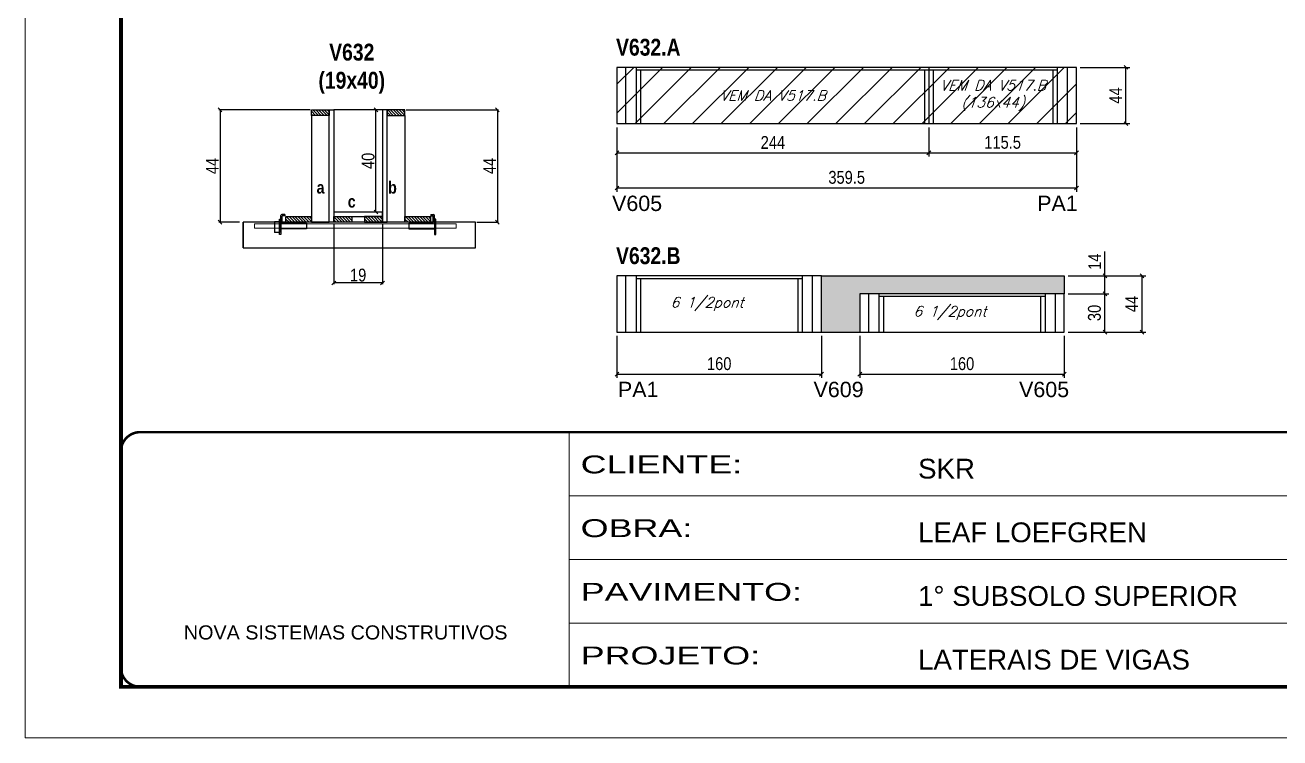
# Model space of a CAD drawing. Extents: x 3309 to 9590, y -2522 to 14608.
# Drawn here: x 3309 to 4291, y 8964 to 9521 of the extents above; entities that cross this region are included whole.
import ezdxf

# ---------------------------------------------------------------- set-up
doc = ezdxf.new("R2010")
doc.units = 0
doc.linetypes.add('CONTINUO', pattern=[0])
doc.linetypes.add('DASHED', pattern=[0.75, 0.5, -0.25])
for name, color, linetype in [('5', 5, 'Continuous'), ('barrote', 251, 'Continuous'), ('COTA', 241, 'Continuous'), ('detalhes', 4, 'Continuous'), ('NOMENCLATURA', 7, 'Continuous'), ('Painéis', 200, 'Continuous'), ('presilha', 1, 'Continuous'), ('SARR_2.2x10', 60, 'Continuous'), ('SARR_2.2x7', 40, 'Continuous'), ('SARR_3.5x7', 81, 'Continuous'), ('texto', 7, 'Continuous')]:
    doc.layers.add(name, color=color, linetype=linetype)
for name, color, linetype, lineweight in [('CONCRETO', 251, 'Continuous', 25), ('Folhas', 255, 'Continuous', 9), ('Hachura', 251, 'Continuous', 9), ('SARRAFO DE PRESSAO', 251, 'DASHED', 9), ('SCO-___-LAJ', 2, 'Continuous', 0)]:
    doc.layers.add(name, color=color, linetype=linetype, lineweight=lineweight)
doc.styles.add('ARIAL', font='arial.ttf')
doc.styles.add('COTA TECNICA', font='techl___.ttf', dxfattribs={"height": 10})
doc.styles.add('COTA TECNICA 2X', font='techl___.ttf', dxfattribs={"height": 10})
doc.styles.add('Romans', font='romans.shx')
doc.styles.get("Standard").update_dxf_attribs({"font": 'arial.ttf'})
doc.styles.add('TECNICA', font='techb___.ttf', dxfattribs={"height": 10})
doc.styles.add('Tecnologia', font='')
doc.styles.get('Tecnologia').set_extended_font_data('Forgotten Futurist')
doc.dimstyles.new('PAINEL', dxfattribs={"dimtxt": 10, "dimasz": 3, "dimexe": 3, "dimexo": 3, "dimgap": 3, "dimtad": 1, "dimdec": 1, "dimzin": 12, "dimdsep": 46, "dimtxsty": 'COTA TECNICA', "dimblk1": 'OBLIQUE', "dimblk2": 'OBLIQUE', "dimsah": 1, "dimcen": 0.9, "dimclrd": 4, "dimclre": 4, "dimclrt": 240, "dimadec": 1, "dimazin": 3, "dimtfac": 1, "dimtdec": 1, "dimtmove": 0, "dimatfit": 3, "dimfxl": 1, "dimtolj": 1, "dimtzin": 12, "dimarcsym": 0})
doc.dimstyles.new('SECAO', dxfattribs={"dimscale": 0.333333, "dimtxt": 5, "dimasz": 9, "dimexe": 3, "dimexo": 3, "dimgap": 3, "dimtad": 1, "dimdec": 1, "dimlfac": 0.5, "dimzin": 12, "dimdsep": 46, "dimtxsty": 'COTA TECNICA 2X', "dimblk1": 'OBLIQUE', "dimblk2": 'OBLIQUE', "dimsah": 1, "dimcen": 0.9, "dimclrd": 4, "dimclre": 4, "dimclrt": 240, "dimadec": 1, "dimazin": 3, "dimtfac": 1, "dimtdec": 1, "dimtmove": 0, "dimatfit": 3, "dimfxl": 1, "dimtolj": 1, "dimtzin": 12, "dimarcsym": 0})
pattern_1 = [(135, (36786.496, -114145.1472), (-1.122532015, -1.122532015), [])]

# ---------------------------------------------------------------- blocks, each defined once
blk = doc.blocks.new('9999999999')
at = {"color": 30, "linetype": 'CONTINUO'}
for p, q in [((98564.56, 34230.21), (98564.56, 34429.45)), ((98564.56, 34379.64), (99583.98, 34379.64)), ((98564.56, 34329.83), (99487.98, 34329.83)), ((98564.56, 34280.02), (99487.98, 34280.02))]:
    blk.add_line(p, q, dxfattribs=at)
at = {"color": 30, "linetype": 'CONTINUO', "const_width": 2}
blk.add_lwpolyline([(99583.98, 34230.21), (99583.98, 34414.45, 0.414214), (99568.98, 34429.45), (98228.98, 34429.45, 0.414214), (98213.98, 34414.45), (98213.98, 34245.21, 0.414214), (98228.98, 34230.21), (99583.98, 34230.21)], format="xyb", dxfattribs=at)
at = {"layer": 'Folhas'}
blk.add_lwpolyline([(98138.98, 34190.21), (99623.98, 34190.21), (99623.98, 35240.21), (98138.98, 35240.21)], close=True, dxfattribs=at)
at = {"layer": 'Folhas', "color": 30, "const_width": 3}
blk.add_lwpolyline([(98213.98, 34230.21), (99583.98, 34230.21), (99583.98, 35200.21), (98213.98, 35200.21)], close=True, dxfattribs=at)
at = {"color": 7, "linetype": 'Continuous', "ltscale": 5, "style": 'ARIAL'}
for s, height, p in [('SKR', 15.483, (98837.68, 34393.13)), ('LEAF LOEFGREN', 15.4829, (98837.68, 34343.32)), ('1° SUBSOLO SUPERIOR', 15.4829, (98837.68, 34293.51)), ('NOVA SISTEMAS CONSTRUTIVOS', 11.0592, (98263.19, 34267.21)), ('LATERAIS DE VIGAS', 15.4829, (98837.68, 34243.7))]:
    blk.add_text(s, height=height, dxfattribs=at).set_placement(p)
at = {"layer": 'Folhas', "color": 7, "style": 'Tecnologia', "width": 1.5}
for s, p in [('CLIENTE:', (98573.65, 34397.17)), ('OBRA:', (98573.65, 34347.31)), ('PAVIMENTO:', (98573.65, 34297.5)), ('PROJETO:', (98573.65, 34247.69))]:
    blk.add_text(s, height=14, dxfattribs=at).set_placement(p)
blk = doc.blocks.new('_Oblique')
at = {"color": 0, "linetype": 'ByBlock', "lineweight": -2}
blk.add_line((-0.5, -0.5), (0.5, 0.5), dxfattribs=at)
blk = doc.blocks.new('*D528')
at = {"layer": 'COTA', "color": 4, "lineweight": -2, "transparency": 16777216}
for p, q in [((3550.96, 9366.02), (3550.96, 9318.55)), ((3588.96, 9366.02), (3588.96, 9318.55)), ((3588.96, 9319.55), (3550.96, 9319.55))]:
    blk.add_line(p, q, dxfattribs=at)
at = {"layer": 'Defpoints', "color": 0, "transparency": 16777216}
for p in [(3550.96, 9367.02), (3588.96, 9367.02), (3550.96, 9319.55)]:
    blk.add_point(p, dxfattribs=at)
at = {"layer": 'COTA', "color": 4, "lineweight": -2, "transparency": 16777216, "xscale": 3, "yscale": 3, "zscale": 3, "rotation": 180}
blk.add_blockref('_Oblique', (3550.96, 9319.55), dxfattribs=at)
at = {"layer": 'COTA', "color": 4, "lineweight": -2, "transparency": 16777216, "xscale": 3, "yscale": 3, "zscale": 3}
blk.add_blockref('_Oblique', (3588.96, 9319.55), dxfattribs=at)
at = {"layer": 'COTA', "color": 240, "transparency": 16777216, "insert": (3569.96, 9325.64), "char_height": 10, "attachment_point": 5, "style": 'COTA TECNICA 2X'}
blk.add_mtext('\\A1;19', dxfattribs=at)
blk = doc.blocks.new('PRESILHA METÁLICA 1')
at = {"layer": 'presilha'}
for p, q in [((6, 15.5), (7.5, 15.5)), ((6, -2.5), (6, 15.5)), ((7.5, 10.6), (7.5, 19.9)), ((7.5, 15.5), (7.5, -2.5)), ((12, 21), (8.6, 21)), ((9, 11.6), (9, 18.9)), ((12, 19.5), (9.6, 19.5)), ((12, 21), (12, 19.5)), ((0, 13), (6, 13)), ((0, 13), (0, 0)), ((6, 0), (0, 0)), ((6, 13), (6, 0)), ((37.5, 4.1), (7.5, 4.1)), ((37.5, 11), (9.6, 11)), ((37.5, 11), (37.5, 4.1)), ((7.5, -2.5), (6, -2.5))]:
    blk.add_line(p, q, dxfattribs=at)
for centre, radius, start, end in [((8.6, 19.9), 1.14, 90, 180), ((9.6, 18.9), 0.57, 90, 180), ((9.6, 11.6), 0.57, 180, 270)]:
    blk.add_arc(centre, radius, start, end, dxfattribs=at)
blk = doc.blocks.new('PRESILHA METÁLICA 2')
at = {"layer": 'presilha'}
for p, q in [((-5.2, 23.5), (-5.2, 22)), ((-5.2, 23.5), (-1.9, 23.5)), ((-5.2, 22), (-2.8, 22)), ((-2.2, 14.1), (-2.2, 21.4)), ((0.8, 18), (-0.8, 18)), ((-0.8, 18), (-0.8, 0)), ((-0.8, 14.6), (-0.8, 22.4)), ((0.8, 0), (0.8, 18)), ((-30.8, 13.5), (-30.8, 6.6)), ((-30.8, 13.5), (-2.8, 13.5)), ((-30.8, 6.6), (-0.8, 6.6)), ((-0.8, 0), (0.8, 0))]:
    blk.add_line(p, q, dxfattribs=at)
for centre, radius, start, end in [((-2.8, 21.4), 0.57, 0, 90), ((-1.9, 22.4), 1.14, 0, 90), ((-2.8, 14.1), 0.57, 270, 0)]:
    blk.add_arc(centre, radius, start, end, dxfattribs=at)
blk = doc.blocks.new('*D529')
at = {"layer": 'COTA', "color": 4, "lineweight": -2, "transparency": 16777216}
for p, q in [((3532.36, 9455.02), (3460.91, 9455.02)), ((3461.91, 9455.02), (3461.91, 9367.02)), ((3477.14, 9367.02), (3460.91, 9367.02))]:
    blk.add_line(p, q, dxfattribs=at)
at = {"layer": 'Defpoints', "color": 0, "transparency": 16777216}
for p in [(3533.36, 9455.02), (3461.91, 9367.02), (3478.14, 9367.02)]:
    blk.add_point(p, dxfattribs=at)
at = {"layer": 'COTA', "color": 4, "lineweight": -2, "transparency": 16777216, "xscale": 3, "yscale": 3, "zscale": 3}
for p, rotation in [((3461.91, 9455.02), 90), ((3461.91, 9367.02), 270)]:
    blk.add_blockref('_Oblique', p, dxfattribs=dict(at, rotation=rotation))
at = {"layer": 'COTA', "color": 240, "transparency": 16777216, "insert": (3455.84, 9411.02), "char_height": 10, "attachment_point": 5, "rotation": 90, "style": 'COTA TECNICA 2X'}
blk.add_mtext('\\A1;44', dxfattribs=at)
blk = doc.blocks.new('*D530')
at = {"layer": 'COTA', "color": 4, "lineweight": -2, "transparency": 16777216}
for p, q in [((3607.56, 9455.02), (3679.88, 9455.02)), ((3678.88, 9455.02), (3678.88, 9367.02)), ((3662.77, 9367.02), (3679.88, 9367.02))]:
    blk.add_line(p, q, dxfattribs=at)
at = {"layer": 'Defpoints', "color": 0, "transparency": 16777216}
for p in [(3606.56, 9455.02), (3661.77, 9367.02), (3678.88, 9367.02)]:
    blk.add_point(p, dxfattribs=at)
at = {"layer": 'COTA', "color": 4, "lineweight": -2, "transparency": 16777216, "xscale": 3, "yscale": 3, "zscale": 3}
for p, rotation in [((3678.88, 9455.02), 90), ((3678.88, 9367.02), 270)]:
    blk.add_blockref('_Oblique', p, dxfattribs=dict(at, rotation=rotation))
at = {"layer": 'COTA', "color": 240, "transparency": 16777216, "insert": (3672.8, 9411.02), "char_height": 10, "attachment_point": 5, "rotation": 90, "style": 'COTA TECNICA 2X'}
blk.add_mtext('\\A1;44', dxfattribs=at)
blk = doc.blocks.new('*D531')
at = {"layer": 'COTA', "color": 4, "lineweight": -2, "transparency": 16777216}
for p, q in [((3587.96, 9455.02), (3582.88, 9455.02)), ((3583.88, 9375.02), (3583.88, 9455.02)), ((3587.96, 9375.02), (3582.88, 9375.02))]:
    blk.add_line(p, q, dxfattribs=at)
at = {"layer": 'Defpoints', "color": 0, "transparency": 16777216}
for p in [(3583.88, 9455.02), (3588.96, 9455.02), (3588.96, 9375.02)]:
    blk.add_point(p, dxfattribs=at)
at = {"layer": 'COTA', "color": 4, "lineweight": -2, "transparency": 16777216, "xscale": 3, "yscale": 3, "zscale": 3}
for p, rotation in [((3583.88, 9455.02), 90), ((3583.88, 9375.02), 270)]:
    blk.add_blockref('_Oblique', p, dxfattribs=dict(at, rotation=rotation))
at = {"layer": 'COTA', "color": 240, "transparency": 16777216, "insert": (3577.78, 9415.02), "char_height": 10, "attachment_point": 5, "rotation": 90, "style": 'COTA TECNICA 2X'}
blk.add_mtext('\\A1;40', dxfattribs=at)
blk = doc.blocks.new('*D532')
at = {"layer": 'COTA', "color": 4, "lineweight": -2, "transparency": 16777216}
for p, q in [((3772.47, 9441.19), (3772.47, 9390.84)), ((4131.97, 9441.19), (4131.97, 9390.84)), ((3772.47, 9393.84), (4131.97, 9393.84))]:
    blk.add_line(p, q, dxfattribs=at)
at = {"layer": 'Defpoints', "color": 0, "transparency": 16777216}
for p in [(3772.47, 9444.19, 0), (4131.97, 9444.19, 0), (4131.97, 9393.84)]:
    blk.add_point(p, dxfattribs=at)
at = {"layer": 'COTA', "color": 4, "lineweight": -2, "transparency": 16777216, "xscale": 3, "yscale": 3, "zscale": 3, "rotation": 180}
blk.add_blockref('_Oblique', (3772.47, 9393.84), dxfattribs=at)
at = {"layer": 'COTA', "color": 4, "lineweight": -2, "transparency": 16777216, "xscale": 3, "yscale": 3, "zscale": 3}
blk.add_blockref('_Oblique', (4131.97, 9393.84), dxfattribs=at)
at = {"layer": 'COTA', "color": 240, "transparency": 16777216, "insert": (3952.22, 9402.08), "char_height": 10, "attachment_point": 5, "style": 'COTA TECNICA'}
blk.add_mtext('\\A1;359.5', dxfattribs=at)
blk = doc.blocks.new('*D533')
at = {"layer": 'COTA', "color": 4, "lineweight": -2, "transparency": 16777216}
for p, q in [((3772.47, 9441.19), (3772.47, 9418.38)), ((4016.47, 9441.19), (4016.47, 9418.38)), ((3772.47, 9421.38), (4016.47, 9421.38))]:
    blk.add_line(p, q, dxfattribs=at)
at = {"layer": 'Defpoints', "color": 0, "transparency": 16777216}
for p in [(3772.47, 9444.19, 0), (4016.47, 9444.19, 0), (4016.47, 9421.38)]:
    blk.add_point(p, dxfattribs=at)
at = {"layer": 'COTA', "color": 4, "lineweight": -2, "transparency": 16777216, "xscale": 3, "yscale": 3, "zscale": 3, "rotation": 180}
blk.add_blockref('_Oblique', (3772.47, 9421.38), dxfattribs=at)
at = {"layer": 'COTA', "color": 4, "lineweight": -2, "transparency": 16777216, "xscale": 3, "yscale": 3, "zscale": 3}
blk.add_blockref('_Oblique', (4016.47, 9421.38), dxfattribs=at)
at = {"layer": 'COTA', "color": 240, "transparency": 16777216, "insert": (3894.47, 9429.46), "char_height": 10, "attachment_point": 5, "style": 'COTA TECNICA'}
blk.add_mtext('\\A1;244', dxfattribs=at)
blk = doc.blocks.new('*D534')
at = {"layer": 'COTA', "color": 4, "lineweight": -2, "transparency": 16777216}
for p, q in [((4016.47, 9441.19), (4016.47, 9418.38)), ((4131.97, 9441.19), (4131.97, 9418.38)), ((4016.47, 9421.38), (4131.97, 9421.38))]:
    blk.add_line(p, q, dxfattribs=at)
at = {"layer": 'Defpoints', "color": 0, "transparency": 16777216}
for p in [(4016.47, 9444.19, 0), (4131.97, 9444.19, 0), (4131.97, 9421.38)]:
    blk.add_point(p, dxfattribs=at)
at = {"layer": 'COTA', "color": 4, "lineweight": -2, "transparency": 16777216, "xscale": 3, "yscale": 3, "zscale": 3, "rotation": 180}
blk.add_blockref('_Oblique', (4016.47, 9421.38), dxfattribs=at)
at = {"layer": 'COTA', "color": 4, "lineweight": -2, "transparency": 16777216, "xscale": 3, "yscale": 3, "zscale": 3}
blk.add_blockref('_Oblique', (4131.97, 9421.38), dxfattribs=at)
at = {"layer": 'COTA', "color": 240, "transparency": 16777216, "insert": (4074.22, 9429.49), "char_height": 10, "attachment_point": 5, "style": 'COTA TECNICA'}
blk.add_mtext('\\A1;115.5', dxfattribs=at)
blk = doc.blocks.new('*D535')
at = {"layer": 'COTA', "color": 4, "lineweight": -2, "transparency": 16777216}
for p, q in [((4134.97, 9488.19), (4173.71, 9488.19)), ((4170.71, 9444.19), (4170.71, 9488.19)), ((4134.97, 9444.19), (4173.71, 9444.19))]:
    blk.add_line(p, q, dxfattribs=at)
at = {"layer": 'Defpoints', "color": 0, "transparency": 16777216}
for p in [(4131.97, 9488.19, 0), (4170.71, 9488.19), (4131.97, 9444.19, 0)]:
    blk.add_point(p, dxfattribs=at)
at = {"layer": 'COTA', "color": 4, "lineweight": -2, "transparency": 16777216, "xscale": 3, "yscale": 3, "zscale": 3}
for p, rotation in [((4170.71, 9488.19), 90), ((4170.71, 9444.19), 270)]:
    blk.add_blockref('_Oblique', p, dxfattribs=dict(at, rotation=rotation))
at = {"layer": 'COTA', "color": 240, "transparency": 16777216, "insert": (4162.64, 9466.19), "char_height": 10, "attachment_point": 5, "rotation": 90, "style": 'COTA TECNICA'}
blk.add_mtext('\\A1;44', dxfattribs=at)
blk = doc.blocks.new('*D536')
at = {"layer": 'COTA', "color": 4, "lineweight": -2, "transparency": 16777216}
for p, q in [((3772.47, 9278.07), (3772.47, 9245.2)), ((3932.47, 9278.07), (3932.47, 9245.2)), ((3772.47, 9248.2), (3932.47, 9248.2))]:
    blk.add_line(p, q, dxfattribs=at)
at = {"layer": 'Defpoints', "color": 0, "transparency": 16777216}
for p in [(3772.47, 9281.07, 0), (3932.47, 9281.07, 0), (3932.47, 9248.2)]:
    blk.add_point(p, dxfattribs=at)
at = {"layer": 'COTA', "color": 4, "lineweight": -2, "transparency": 16777216, "xscale": 3, "yscale": 3, "zscale": 3, "rotation": 180}
blk.add_blockref('_Oblique', (3772.47, 9248.2), dxfattribs=at)
at = {"layer": 'COTA', "color": 4, "lineweight": -2, "transparency": 16777216, "xscale": 3, "yscale": 3, "zscale": 3}
blk.add_blockref('_Oblique', (3932.47, 9248.2), dxfattribs=at)
at = {"layer": 'COTA', "color": 240, "transparency": 16777216, "insert": (3852.47, 9256.31), "char_height": 10, "attachment_point": 5, "style": 'COTA TECNICA'}
blk.add_mtext('\\A1;160', dxfattribs=at)
blk = doc.blocks.new('*D537')
at = {"layer": 'COTA', "color": 4, "lineweight": -2, "transparency": 16777216}
for p, q in [((3962.47, 9278.07), (3962.47, 9245.2)), ((4122.47, 9278.07), (4122.47, 9245.2)), ((3962.47, 9248.2), (4122.47, 9248.2))]:
    blk.add_line(p, q, dxfattribs=at)
at = {"layer": 'Defpoints', "color": 0, "transparency": 16777216}
for p in [(3962.47, 9281.07, 0), (4122.47, 9281.07, 0), (4122.47, 9248.2)]:
    blk.add_point(p, dxfattribs=at)
at = {"layer": 'COTA', "color": 4, "lineweight": -2, "transparency": 16777216, "xscale": 3, "yscale": 3, "zscale": 3, "rotation": 180}
blk.add_blockref('_Oblique', (3962.47, 9248.2), dxfattribs=at)
at = {"layer": 'COTA', "color": 4, "lineweight": -2, "transparency": 16777216, "xscale": 3, "yscale": 3, "zscale": 3}
blk.add_blockref('_Oblique', (4122.47, 9248.2), dxfattribs=at)
at = {"layer": 'COTA', "color": 240, "transparency": 16777216, "insert": (4042.47, 9256.31), "char_height": 10, "attachment_point": 5, "style": 'COTA TECNICA'}
blk.add_mtext('\\A1;160', dxfattribs=at)
blk = doc.blocks.new('*D538')
at = {"layer": 'COTA', "color": 4, "lineweight": -2, "transparency": 16777216}
for p, q in [((4125.47, 9311.07), (4157.28, 9311.07)), ((4154.28, 9281.07), (4154.28, 9311.07)), ((4125.47, 9281.07), (4157.28, 9281.07))]:
    blk.add_line(p, q, dxfattribs=at)
at = {"layer": 'Defpoints', "color": 0, "transparency": 16777216}
for p in [(4122.47, 9311.07, 0), (4154.28, 9311.07), (4122.47, 9281.07, 0)]:
    blk.add_point(p, dxfattribs=at)
at = {"layer": 'COTA', "color": 4, "lineweight": -2, "transparency": 16777216, "xscale": 3, "yscale": 3, "zscale": 3}
for p, rotation in [((4154.28, 9311.07), 90), ((4154.28, 9281.07), 270)]:
    blk.add_blockref('_Oblique', p, dxfattribs=dict(at, rotation=rotation))
at = {"layer": 'COTA', "color": 240, "transparency": 16777216, "insert": (4146.07, 9296.07), "char_height": 10, "attachment_point": 5, "rotation": 90, "style": 'COTA TECNICA'}
blk.add_mtext('\\A1;30', dxfattribs=at)
blk = doc.blocks.new('*D539')
at = {"layer": 'COTA', "color": 4, "lineweight": -2, "transparency": 16777216}
for p, q in [((4154.28, 9325.07), (4154.28, 9344.19)), ((4125.47, 9325.07), (4157.28, 9325.07)), ((4154.28, 9311.07), (4154.28, 9325.07)), ((4125.47, 9311.07), (4157.28, 9311.07))]:
    blk.add_line(p, q, dxfattribs=at)
at = {"layer": 'Defpoints', "color": 0, "transparency": 16777216}
for p in [(4122.47, 9325.07, 0), (4154.28, 9325.07), (4122.47, 9311.07, 0)]:
    blk.add_point(p, dxfattribs=at)
at = {"layer": 'COTA', "color": 4, "lineweight": -2, "transparency": 16777216, "xscale": 3, "yscale": 3, "zscale": 3}
for p, rotation in [((4154.28, 9325.07), 90), ((4154.28, 9311.07), 270)]:
    blk.add_blockref('_Oblique', p, dxfattribs=dict(at, rotation=rotation))
at = {"layer": 'COTA', "color": 240, "transparency": 16777216, "insert": (4146.21, 9336.13), "char_height": 10, "attachment_point": 5, "rotation": 90, "style": 'COTA TECNICA'}
blk.add_mtext('\\A1;14', dxfattribs=at)
blk = doc.blocks.new('*D540')
at = {"layer": 'COTA', "color": 4, "lineweight": -2, "transparency": 16777216}
for p, q in [((4125.47, 9325.07), (4186.31, 9325.07)), ((4183.31, 9281.07), (4183.31, 9325.07)), ((4125.47, 9281.07), (4186.31, 9281.07))]:
    blk.add_line(p, q, dxfattribs=at)
at = {"layer": 'Defpoints', "color": 0, "transparency": 16777216}
for p in [(4122.47, 9325.07, 0), (4183.31, 9325.07), (4122.47, 9281.07, 0)]:
    blk.add_point(p, dxfattribs=at)
at = {"layer": 'COTA', "color": 4, "lineweight": -2, "transparency": 16777216, "xscale": 3, "yscale": 3, "zscale": 3}
for p, rotation in [((4183.31, 9325.07), 90), ((4183.31, 9281.07), 270)]:
    blk.add_blockref('_Oblique', p, dxfattribs=dict(at, rotation=rotation))
at = {"layer": 'COTA', "color": 240, "transparency": 16777216, "insert": (4175.24, 9303.07), "char_height": 10, "attachment_point": 5, "rotation": 90, "style": 'COTA TECNICA'}
blk.add_mtext('\\A1;44', dxfattribs=at)

msp = doc.modelspace()

# ---------------------------------------------------------------- hatches: boundary and pattern name
at = {"layer": 'COTA'}
h = msp.add_hatch(dxfattribs=at)
h.set_pattern_fill('AR-CONC', color=256, scale=0.03)
h.paths.add_polyline_path([(3962.47, 9311.07), (4122.47, 9311.07), (4122.47, 9325.07), (3932.47, 9325.07), (3932.47, 9281.07), (3962.47, 9281.07)])
at = {"layer": 'Hachura', "linetype": 'ByBlock'}
h = msp.add_hatch(dxfattribs=at)
h.set_pattern_fill('ANSI31', color=256, scale=5)
h.paths.add_polyline_path([(4016.47, 9444.19), (4016.47, 9488.19), (3772.47, 9488.19), (3772.47, 9444.19)])
h.paths.add_polyline_path([(4016.47, 9488.19), (4016.47, 9444.19), (4131.97, 9444.19), (4131.97, 9488.19)])
at = {"layer": 'SARR_2.2x10'}
h = msp.add_hatch(dxfattribs=at)
h.set_pattern_fill('ANSI31', color=256, scale=0.5, angle=90)
h.set_pattern_definition([(135, (36706.896, -114145.1472), (-1.122532015, -1.122532015), [])])
h.paths.add_polyline_path([(3513.36, 9371.42), (3513.36, 9367.02), (3533.36, 9367.02), (3533.36, 9371.42)])
h = msp.add_hatch(dxfattribs=at)
h.set_pattern_fill('ANSI31', color=256, scale=0.5, angle=90)
h.set_pattern_definition([(135, (36800.096, -114145.1472), (-1.122532015, -1.122532015), [])])
h.paths.add_polyline_path([(3606.56, 9371.42), (3606.56, 9367.02), (3626.56, 9367.02), (3626.56, 9371.42)])
at = {"layer": 'SARR_2.2x7'}
h = msp.add_hatch(dxfattribs=at)
h.set_pattern_fill('ANSI31', color=256, scale=0.5, angle=90)
h.set_pattern_definition([(135, (36720.896, -114061.5472), (-1.122532015, -1.122532015), [])])
h.paths.add_polyline_path([(3547.36, 9455.02), (3547.36, 9450.62), (3533.36, 9450.62), (3533.36, 9455.02)])
h = msp.add_hatch(dxfattribs=at)
h.set_pattern_fill('ANSI31', color=256, scale=0.5, angle=90)
h.set_pattern_definition([(135, (36700.896, -114061.5472), (-1.122532015, -1.122532015), [])])
h.paths.add_polyline_path([(3592.56, 9455.02), (3592.56, 9450.62), (3606.56, 9450.62), (3606.56, 9455.02)])
h = msp.add_hatch(dxfattribs=at)
h.set_pattern_fill('ANSI31', color=256, scale=0.5, angle=90)
h.set_pattern_definition(pattern_1)
h.paths.add_polyline_path([(3564.96, 9367.02), (3564.96, 9371.42), (3550.96, 9371.42), (3550.96, 9367.02)])
h = msp.add_hatch(dxfattribs=at)
h.set_pattern_fill('ANSI31', color=256, scale=0.5, angle=90)
h.set_pattern_definition(pattern_1)
h.paths.add_polyline_path([(3574.96, 9371.42), (3574.96, 9367.02), (3588.96, 9367.02), (3588.96, 9371.42)])

# ---------------------------------------------------------------- linework, layer by layer
at = {"layer": 'barrote'}
msp.add_lwpolyline([(3479.9, 9347.02), (3661.82, 9347.02), (3661.82, 9367.02), (3479.9, 9367.02)], close=True, dxfattribs=at)
at = {"layer": 'CONCRETO', "linetype": 'Continuous'}
msp.add_line((3588.96, 9455.02), (3550.96, 9455.02), dxfattribs=at)
at = {"layer": 'COTA'}
for p, q in [((3932.47, 9325.07, 0), (4122.47, 9325.07, 0)), ((4122.47, 9325.07, 0), (4122.47, 9311.07, 0)), ((3932.47, 9281.07, 0), (3962.47, 9281.07, 0))]:
    msp.add_line(p, q, dxfattribs=at)
at = {"layer": 'detalhes', "color": 250}
msp.add_line((3479.9, 9347.02), (3479.9, 9367.02), dxfattribs=at)
at = {"layer": 'Painéis', "linetype": 'ByBlock'}
for p, q in [((4131.97, 9488.19, 0), (3772.47, 9488.19, 0)), ((3772.47, 9488.19, 0), (3772.47, 9444.19, 0)), ((4016.47, 9488.19, 0), (4016.47, 9444.19, 0)), ((4131.97, 9444.19, 0), (4131.97, 9488.19, 0)), ((3772.47, 9444.19, 0), (4131.97, 9444.19, 0)), ((3932.47, 9325.07, 0), (3772.47, 9325.07, 0)), ((3772.47, 9325.07, 0), (3772.47, 9281.07, 0)), ((3932.47, 9281.07, 0), (3932.47, 9325.07, 0)), ((4122.47, 9311.07, 0), (3962.47, 9311.07, 0)), ((3962.47, 9311.07, 0), (3962.47, 9281.07, 0)), ((4122.47, 9281.07, 0), (4122.47, 9311.07, 0)), ((3772.47, 9281.07, 0), (3932.47, 9281.07, 0)), ((3962.47, 9281.07, 0), (4122.47, 9281.07, 0))]:
    msp.add_line(p, q, dxfattribs=at)
at = {"layer": 'Painéis', "linetype": 'Continuous'}
for points in [[(3547.36, 9367.02), (3547.36, 9455.02), (3550.96, 9455.02), (3550.96, 9367.02)], [(3592.56, 9367.02), (3592.56, 9455.02), (3588.96, 9455.02), (3588.96, 9367.02)], [(3588.96, 9375.02), (3550.96, 9375.02), (3550.96, 9371.42), (3588.96, 9371.42)]]:
    msp.add_lwpolyline(points, close=True, dxfattribs=at)
at = {"layer": 'SARR_2.2x10'}
for points in [[(3513.36, 9371.42), (3533.36, 9371.42), (3533.36, 9367.02), (3513.36, 9367.02)], [(3606.56, 9371.42), (3626.56, 9371.42), (3626.56, 9367.02), (3606.56, 9367.02)]]:
    msp.add_lwpolyline(points, close=True, dxfattribs=at)
at = {"layer": 'SARR_2.2x7', "linetype": 'Continuous'}
for p, q in [((3779.47, 9444.19, 0), (3779.47, 9488.19, 0)), ((4016.47, 9485.99, 0), (3787.47, 9485.99, 0)), ((4116.97, 9485.99, 0), (4016.47, 9485.99, 0)), ((4124.97, 9444.19, 0), (4124.97, 9488.19, 0)), ((3779.47, 9281.07, 0), (3779.47, 9325.07, 0)), ((3917.47, 9322.87, 0), (3787.47, 9322.87, 0)), ((3925.47, 9281.07, 0), (3925.47, 9325.07, 0)), ((3969.47, 9281.07, 0), (3969.47, 9311.07, 0)), ((4107.47, 9308.87, 0), (3977.47, 9308.87, 0)), ((4115.47, 9281.07, 0), (4115.47, 9311.07, 0))]:
    msp.add_line(p, q, dxfattribs=at)
at = {"layer": 'SARR_2.2x7', "elevation": 0}
for points in [[(3533.36, 9455.02), (3547.36, 9455.02), (3547.36, 9450.62), (3533.36, 9450.62)], [(3606.56, 9455.02), (3592.56, 9455.02), (3592.56, 9450.62), (3606.56, 9450.62)]]:
    msp.add_lwpolyline(points, close=True, dxfattribs=at)
at = {"layer": 'SARR_2.2x7'}
for points in [[(3550.96, 9371.42), (3564.96, 9371.42), (3564.96, 9367.02), (3550.96, 9367.02)], [(3588.96, 9371.42), (3574.96, 9371.42), (3574.96, 9367.02), (3588.96, 9367.02)]]:
    msp.add_lwpolyline(points, close=True, dxfattribs=at)
at = {"layer": 'SARR_3.5x7'}
for p, q in [((3787.47, 9488.19, 0), (3787.47, 9444.19, 0)), ((3790.97, 9485.99, 0), (3790.97, 9444.19, 0)), ((4012.97, 9485.99, 0), (4012.97, 9444.19, 0)), ((4019.97, 9485.99, 0), (4019.97, 9444.19, 0)), ((4113.47, 9485.99, 0), (4113.47, 9444.19, 0)), ((4116.97, 9488.19, 0), (4116.97, 9444.19, 0)), ((3787.47, 9325.07, 0), (3787.47, 9281.07, 0)), ((3790.97, 9322.87, 0), (3790.97, 9281.07, 0)), ((3913.97, 9322.87, 0), (3913.97, 9281.07, 0)), ((3917.47, 9325.07, 0), (3917.47, 9281.07, 0)), ((3977.47, 9311.07, 0), (3977.47, 9281.07, 0)), ((3980.97, 9308.87, 0), (3980.97, 9281.07, 0)), ((4103.97, 9308.87, 0), (4103.97, 9281.07, 0)), ((4107.47, 9311.07, 0), (4107.47, 9281.07, 0))]:
    msp.add_line(p, q, dxfattribs=at)
for points in [[(3547.36, 9450.62), (3533.36, 9450.62), (3533.36, 9367.02), (3547.36, 9367.02)], [(3592.56, 9450.62), (3606.56, 9450.62), (3606.56, 9367.02), (3592.56, 9367.02)]]:
    msp.add_lwpolyline(points, close=True, dxfattribs=at)
at = {"layer": 'SCO-___-LAJ', "color": 1}
msp.add_lwpolyline([(3488.9, 9365.69), (3646.74, 9365.69), (3646.74, 9362.49), (3488.9, 9362.49)], close=True, dxfattribs=at)

# ---------------------------------------------------------------- block references
at = {"layer": 'presilha', "xscale": 0.6666666666666666, "yscale": 0.6666666666666666, "zscale": 0.6666666666666666}
for name, p in [('PRESILHA METÁLICA 1', (3504.49, 9359.06)), ('PRESILHA METÁLICA 2', (3630.24, 9357.39))]:
    msp.add_blockref(name, p, dxfattribs=at)
at = {"layer": 'SARRAFO DE PRESSAO', "color": 6, "linetype": 'ByBlock'}
msp.add_blockref('9999999999', (-94829.61, -25226.65), dxfattribs=at)

# ---------------------------------------------------------------- texts
at = {"layer": '5', "linetype": 'Continuous'}
for s, rotation, p in [('V605', 359.99996, (3768.64, 9375.82, 0)), ('PA1', 359.99996, (4101.28, 9375.82, 0)), ('PA1', 0.00004, (3773.25, 9230.19, 0)), ('V609', 0.00004, (3926.29, 9230.19, 0)), ('V605', 0.00004, (4087.09, 9230.19, 0))]:
    msp.add_text(s, height=12, rotation=rotation, dxfattribs=at).set_placement(p)
at = {"layer": 'detalhes', "style": 'TECNICA'}
for s, p in [('a', (3537.48, 9389.46)), ('b', (3593.46, 9389.45)), ('c', (3561.85, 9378.49))]:
    msp.add_text(s, height=9.6, dxfattribs=at).set_placement(p)
at = {"layer": 'NOMENCLATURA', "style": 'TECNICA'}
for s, p in [('V632.A', (3771.75, 9497.38, 0)), ('V632.B', (3771.75, 9334.26, 0))]:
    msp.add_text(s, height=13.2, dxfattribs=at).set_placement(p)
at = {"layer": 'NOMENCLATURA', "insert": (3564.96, 9506.72), "char_height": 13.2, "attachment_point": 2, "style": 'TECNICA'}
msp.add_mtext_dynamic_manual_height_columns('V632\\P(19x40)', width=300.2766, gutter_width=1, heights=[0], dxfattribs=at)
at = {"layer": 'texto', "color": 2, "char_height": 8, "attachment_point": 5, "style": 'Romans'}
for s, insert in [('{\\Q19;\\C256;VEM DA V517.B\\P(136x44)}', (4066.72, 9466.19, 0)), ('{\\Q19;\\C256;VEM DA V517.B}', (3894.47, 9466.19, 0)), ('{\\Q19;\\C256;6 1/2pont}', (3842.97, 9303.07, 0)), ('{\\Q19;\\C256;6 1/2pont}', (4032.97, 9296.07, 0))]:
    msp.add_mtext(s, dxfattribs=dict(at, insert=insert))

# ---------------------------------------------------------------- dimensions: what is measured, and where the dimension line sits
at = {"layer": 'COTA'}
for base, p1, p2, dimstyle, picture, middle in [((4170.71, 9488.19), (4131.97, 9444.19, 0), (4131.97, 9488.19, 0), 'PAINEL', '*D535', (4162.64, 9466.19)), ((3461.91, 9367.02, 0), (3533.36, 9455.02), (3478.14, 9367.02, 0), 'SECAO', '*D529', (3455.84, 9411.02, 0)), ((3583.88, 9455.02), (3588.96, 9375.02), (3588.96, 9455.02), 'SECAO', '*D531', (3577.78, 9415.02)), ((3678.88, 9367.02, 0), (3606.56, 9455.02), (3661.77, 9367.02, 0), 'SECAO', '*D530', (3672.8, 9411.02, 0)), ((4154.28, 9325.07), (4122.47, 9311.07, 0), (4122.47, 9325.07, 0), 'PAINEL', '*D539', (4146.21, 9336.13)), ((4183.31, 9325.07), (4122.47, 9281.07, 0), (4122.47, 9325.07, 0), 'PAINEL', '*D540', (4175.24, 9303.07)), ((4154.28, 9311.07), (4122.47, 9281.07, 0), (4122.47, 9311.07, 0), 'PAINEL', '*D538', (4146.07, 9296.07))]:
    dim = msp.add_linear_dim(base=base, p1=p1, p2=p2, angle=90, dimstyle=dimstyle, dxfattribs=at)
    dim.commit()
    dim.dimension.update_dxf_attribs({"geometry": picture, "text_midpoint": middle})
for base, p1, p2, picture, middle in [((4131.97, 9393.84, 0), (3772.47, 9444.19, 0), (4131.97, 9444.19, 0), '*D532', (3952.22, 9402.08, 0)), ((4016.47, 9421.38), (3772.47, 9444.19, 0), (4016.47, 9444.19, 0), '*D533', (3894.47, 9429.46)), ((3932.47, 9248.2, 0), (3772.47, 9281.07, 0), (3932.47, 9281.07, 0), '*D536', (3852.47, 9256.31, 0)), ((4122.47, 9248.2, 0), (3962.47, 9281.07, 0), (4122.47, 9281.07, 0), '*D537', (4042.47, 9256.31, 0))]:
    dim = msp.add_linear_dim(base=base, p1=p1, p2=p2, dimstyle='PAINEL', dxfattribs=at)
    dim.commit()
    dim.dimension.update_dxf_attribs({"geometry": picture, "text_midpoint": middle})
dim = msp.add_linear_dim(base=(4131.97, 9421.38), p1=(4016.47, 9444.19, 0), p2=(4131.97, 9444.19, 0), dimstyle='PAINEL', override={"dimtmove": 1}, dxfattribs=at)
dim.commit()
dim.dimension.update_dxf_attribs({"geometry": '*D534', "text_midpoint": (4074.22, 9429.49)})
dim = msp.add_linear_dim(base=(3550.96, 9319.55), p1=(3588.96, 9367.02), p2=(3550.96, 9367.02), angle=180, dimstyle='SECAO', dxfattribs=at)
dim.commit()
dim.dimension.update_dxf_attribs({"geometry": '*D528', "text_midpoint": (3569.96, 9319.55), "dimtype": 160})

doc.saveas('drawing.dxf')
